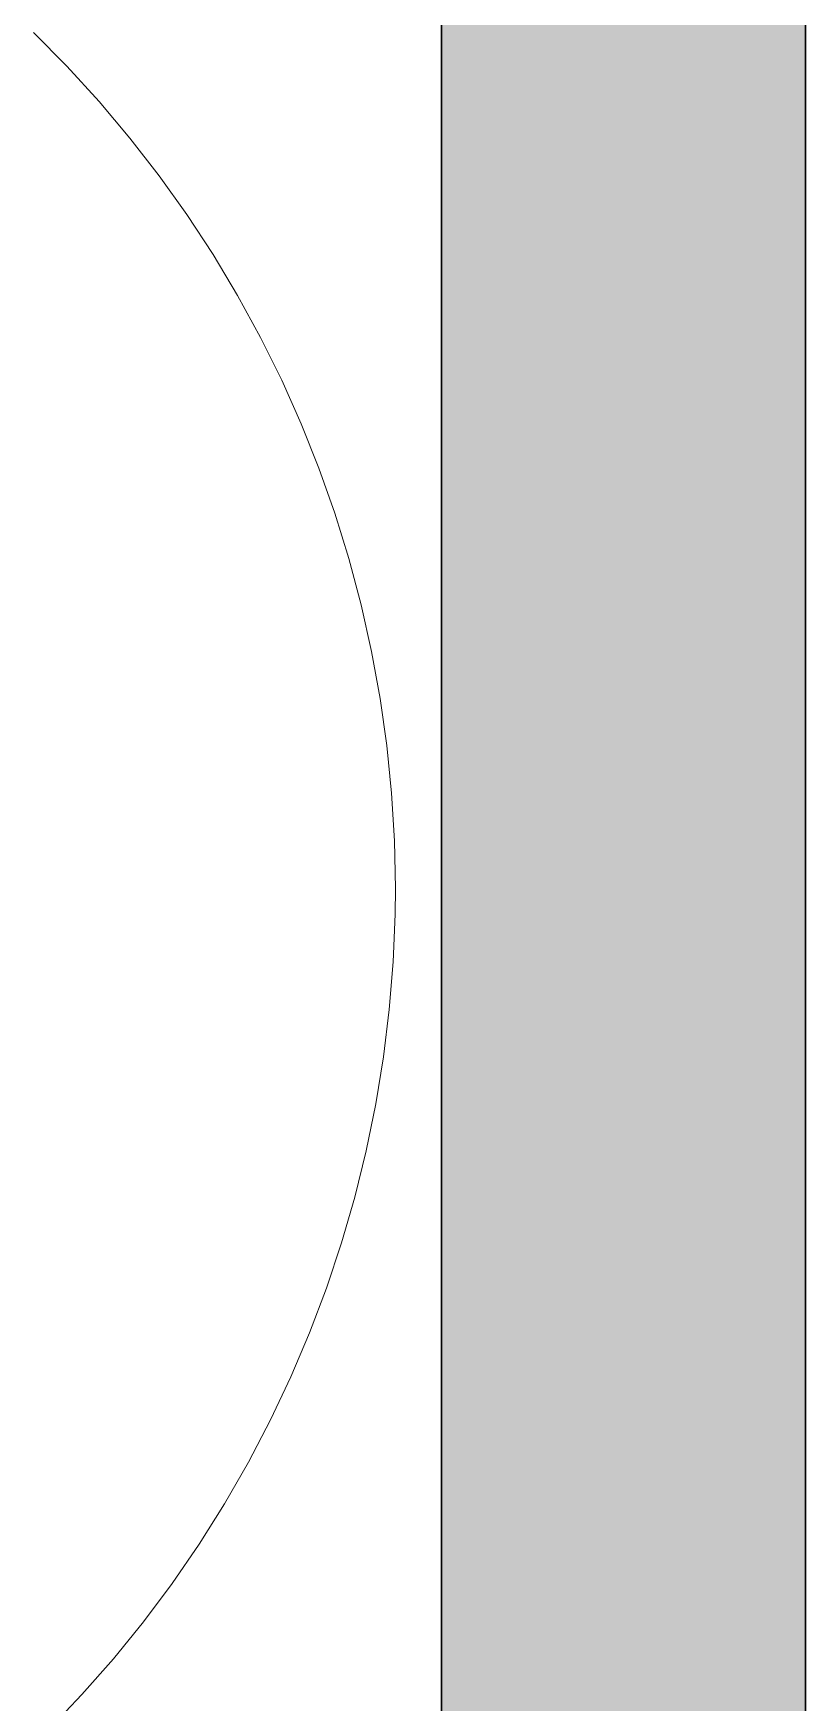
# Model space of a CAD drawing. Header units: millimetres. Extents: x 155927 to 295199, y -4084 to 97293.
# Drawn here: x 167366 to 167624, y 31521 to 32080 of the extents above; entities that cross this region are included whole.
import ezdxf

# ---------------------------------------------------------------- set-up
doc = ezdxf.new("R2010")
doc.units = ezdxf.units.MM
doc.header["$MEASUREMENT"] = 0
for name, color, linetype, lineweight in [('A-WALL-PATT', 7, 'CONTINUOUS', 9), ('I-FURN', 8, 'CONTINUOUS', 9), ('I-WALL', 7, 'CONTINUOUS', 9)]:
    doc.layers.add(name, color=color, linetype=linetype, lineweight=lineweight)

msp = doc.modelspace()

# ---------------------------------------------------------------- hatches: boundary and pattern name
at = {"layer": 'A-WALL-PATT'}
h = msp.add_hatch(color=256, dxfattribs=at)
h.paths.add_polyline_path([(167502.45, 28407.61), (167624.45, 28407.61), (167624.45, 33185.61), (167502.45, 33185.61), (167502.45, 28808.05)], flags=0)
h.paths.add_polyline_path([(167624.45, 34095.61), (167624.45, 34245.61), (167502.45, 34245.61), (167502.45, 34095.61)], flags=0)

# ---------------------------------------------------------------- linework, layer by layer
at = {"layer": 'I-FURN'}
for p, q in [((167376.89, 32069.16), (167365.64, 32080.53)), ((167387.68, 32057.34), (167376.89, 32069.16)), ((167397.99, 32045.1), (167387.68, 32057.34)), ((167407.8, 32032.46), (167397.99, 32045.1)), ((167417.09, 32019.44), (167407.8, 32032.46)), ((167425.86, 32006.06), (167417.09, 32019.44)), ((167434.09, 31992.34), (167425.86, 32006.06)), ((167441.76, 31978.3), (167434.09, 31992.34)), ((167448.86, 31963.96), (167441.76, 31978.3)), ((167455.38, 31949.35), (167448.86, 31963.96)), ((167461.32, 31934.5), (167455.38, 31949.35)), ((167466.65, 31919.41), (167461.32, 31934.5)), ((167471.38, 31904.13), (167466.65, 31919.41)), ((167475.49, 31888.67), (167471.38, 31904.13)), ((167478.98, 31873.05), (167475.49, 31888.67)), ((167481.85, 31857.31), (167478.98, 31873.05)), ((167484.08, 31841.47), (167481.85, 31857.31)), ((167485.68, 31825.55), (167484.08, 31841.47)), ((167486.64, 31809.58), (167485.68, 31825.55)), ((167486.96, 31793.59), (167486.64, 31809.58)), ((167486.86, 31784.95), (167486.96, 31793.59)), ((167486.2, 31768.97), (167486.86, 31784.95)), ((167484.9, 31753.02), (167486.2, 31768.97)), ((167482.96, 31737.14), (167484.9, 31753.02)), ((167480.38, 31721.35), (167482.96, 31737.14)), ((167477.18, 31705.67), (167480.38, 31721.35)), ((167473.35, 31690.14), (167477.18, 31705.67)), ((167468.9, 31674.77), (167473.35, 31690.14)), ((167463.85, 31659.59), (167468.9, 31674.77)), ((167458.19, 31644.63), (167463.85, 31659.59)), ((167451.93, 31629.9), (167458.19, 31644.63)), ((167445.1, 31615.44), (167451.93, 31629.9)), ((167437.69, 31601.26), (167445.1, 31615.44)), ((167429.71, 31587.39), (167437.69, 31601.26)), ((167421.19, 31573.84), (167429.71, 31587.39)), ((167412.14, 31560.65), (167421.19, 31573.84)), ((167402.56, 31547.84), (167412.14, 31560.65)), ((167392.48, 31535.41), (167402.56, 31547.84)), ((167381.92, 31523.4), (167392.48, 31535.41)), ((167370.88, 31511.82), (167381.92, 31523.4))]:
    msp.add_line(p, q, dxfattribs=at)
at = {"layer": 'I-WALL', "lineweight": 30}
for p, q in [((167502.45, 33185.61), (167502.45, 29907.61)), ((167624.45, 28529.61), (167624.45, 33185.61))]:
    msp.add_line(p, q, dxfattribs=at)

doc.saveas('drawing.dxf')
